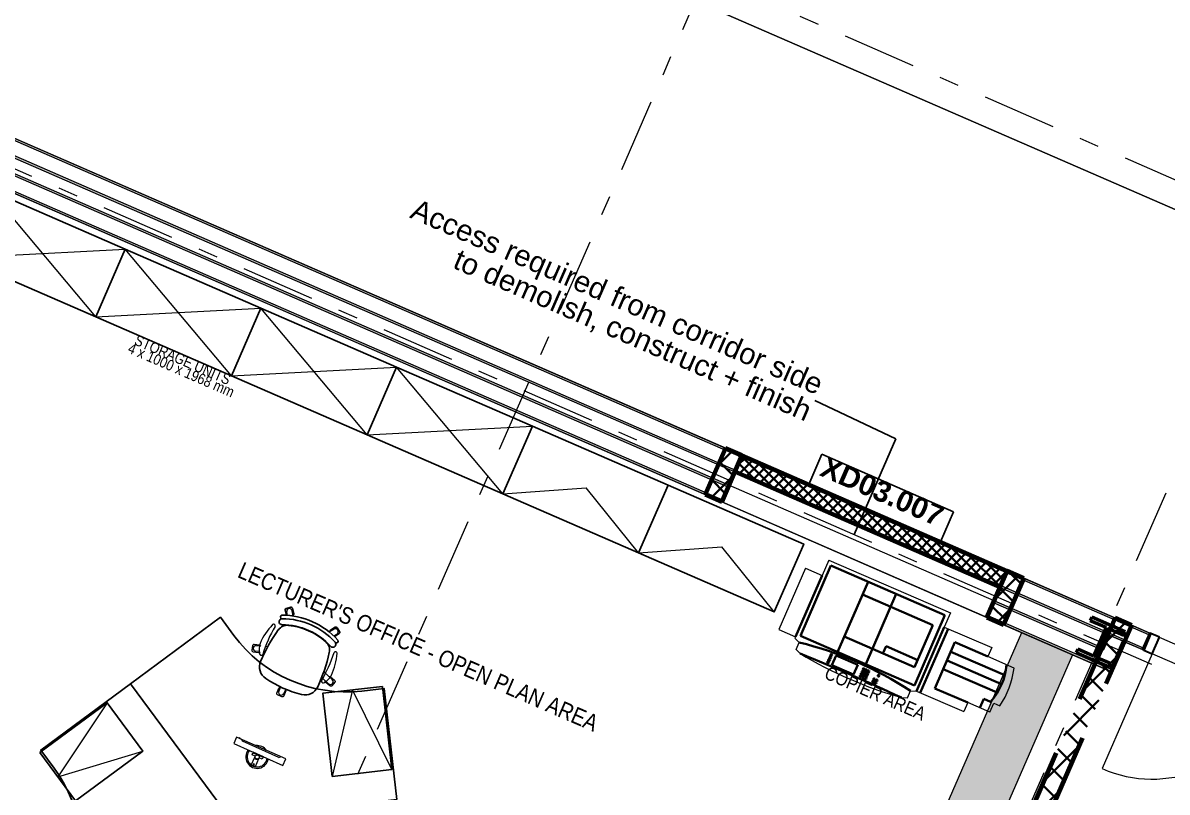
# Model space of a CAD drawing. Header units: millimetres. Extents: x -35034 to 431752, y -71616 to 25069.
# Drawn here: x 23684 to 31880, y -4933 to 579 of the extents above; entities that cross this region are included whole.
import ezdxf
from ezdxf.enums import TextEntityAlignment as Align

# ---------------------------------------------------------------- set-up
doc = ezdxf.new("R2010")
doc.units = ezdxf.units.MM
doc.header["$MEASUREMENT"] = 0
doc.linetypes.add('Double Dashed', pattern=[1093.611073, 529.166651, -211.666656, 141.111112, -211.666656])
doc.linetypes.add('Long Dashed', pattern=[1058.333302, 634.99999, -423.333311])
for name, color, linetype in [('A-05-M_Gross_Int_Circulation', 7, 'Continuous'), ('A-15-M_Column_Int', 7, 'Continuous'), ('A-15-MG_Structural_Grid', 7, 'Continuous'), ('A-25-M_Wall_Int', 7, 'Continuous'), ('A-35-M_FFE-Zone', 7, 'Continuous'), ('ArchiCAD Door Markers', 7, 'Continuous'), ('ArchiCAD Doors', 7, 'Continuous'), ('Demolished_A-25-M_Wall_Int', 7, 'Continuous'), ('New_A-25-M_Wall_Int', 7, 'Continuous'), ('New_A-35-M_FFE-Zone', 7, 'Continuous')]:
    doc.layers.add(name, color=color, linetype=linetype)
for name, color, linetype, lineweight, true_color in [('A-05-M_Gross_Int_Circulation_Pen_No__74', 7, 'Continuous', 20, 0x606060), ('A-15-M_Column_Int_Pen_No__28', 7, 'Continuous', 50, 0x2a2a2a), ('A-15-MG_Structural_Grid_Pen_No__163', 7, 'Continuous', 0, 0x750077), ('A-25-M_Wall_Int_Pen_No__107', 7, 'Continuous', 15, 0xa6a6a6), ('A-35-M_FFE-Zone_Pen_No__74', 7, 'Continuous', 20, 0x606060), ('A-35-M_FFE_Loose_SIEMENS P2_Pen_No__251', 7, 'Continuous', 13, 0xe8e8e8), ('A-95-P_Text_1_50_GA_Pen_No__46', 7, 'Continuous', 35, 0x444444), ('ArchiCAD Doors_Pen_No__23', 7, 'Continuous', 30, 0x2a2a2a), ('ArchiCAD Doors_Pen_No__63', 7, 'Continuous', 20, 0x606060), ('New_A-25-M_Wall_Int_Pen_No__27', 7, 'Continuous', 50, 0x2a2a2a), ('New_A-35-M_FFE-Zone_Pen_No__74', 7, 'Continuous', 20, 0x606060)]:
    doc.layers.add(name, color=color, linetype=linetype, lineweight=lineweight, true_color=true_color)
for name, color, linetype, lineweight in [('A-25-M_Wall_Int_Pen_No__1', 7, 'Continuous', 13), ('A-35-M_FFE_Loose_SIEMENS P2_Pen_No__1', 7, 'Continuous', 13), ('A-35-M_FFE_Loose_SIEMENS P2_Pen_No__150', 7, 'Continuous', 0), ('A-35-M_FFE_Loose_SIEMENS P2_Pen_No__5', 7, 'Continuous', 25), ('A-35-M_FFE_Loose_SIEMENS P2_Pen_No__7', 7, 'Continuous', 35), ('A-35-M_FFE_Loose_SIEMENS P2_Pen_No__9', 7, 'Continuous', 13), ('A-95-H_Fill_Plan_FloorTrunking_Pen_No__1', 7, 'Continuous', 13), ('A-95-H_Fill_Plan_FloorTrunking_Pen_No__101', 252, 'Continuous', 15), ('A-95-P_Text_1_50_GA_Pen_No__85', 8, 'Continuous', 20), ('ArchiCAD Door Markers_Pen_No__1', 7, 'Continuous', 13), ('ArchiCAD Door Markers_Pen_No__5', 7, 'Continuous', 25), ('ArchiCAD Doors_Pen_No__1', 7, 'Continuous', 13), ('ArchiCAD Doors_Pen_No__3', 7, 'Continuous', 18), ('ArchiCAD Zone Stamps_Pen_No__9', 7, 'Continuous', 13), ('Demolished_A-25-M_Wall_Int_Pen_No__175', 1, 'Continuous', 35), ('Demolished_A-25-M_Wall_Int_Pen_No__177', 1, 'Continuous', 70), ('New_A-25-M_Wall_Int_Pen_No__1', 7, 'Continuous', 13), ('New_A-25-M_Wall_Int_Pen_No__155', 5, 'Continuous', 35), ('New_ArchiCAD Zone Stamps_Pen_No__6', 7, 'Continuous', 35)]:
    doc.layers.add(name, color=color, linetype=linetype, lineweight=lineweight)
doc.styles.add('GENERATED_STYLE_2', font='')
doc.styles.add('GENERATED_STYLE_3', font='')
doc.styles.add('GENERATED_STYLE_4', font='')
doc.styles.add('GENERATED_STYLE_5', font='', dxfattribs={"width": 0.84})
doc.styles.get('GENERATED_STYLE_2').set_extended_font_data('Arial', bold=True)
doc.styles.get('GENERATED_STYLE_3').set_extended_font_data('Arial')
doc.styles.get('GENERATED_STYLE_4').set_extended_font_data('Swis721 BT')
doc.styles.get('GENERATED_STYLE_5').set_extended_font_data('Arial')
doc.dimstyles.new('GENERATED_STYLE__3', dxfattribs={"dimtxt": 0.18, "dimasz": 182.4, "dimexe": 0.18, "dimexo": 0.0625, "dimgap": 0.09, "dimtad": 0, "dimtih": 1, "dimtoh": 1, "dimdec": 4, "dimzin": 0, "dimdsep": 46, "dimcen": 0.09, "dimadec": 0, "dimazin": 0, "dimtfac": 1, "dimtdec": 4, "dimtmove": 0, "dimatfit": 3, "dimldrblk": 'ARROWHEAD_5', "dimfxl": 1, "dimtolj": 1, "dimtzin": 0, "dimarcsym": 0})
pattern_1 = [(45, (0, 0), (-91.9239, 91.9239), []), (135, (0, 0), (91.9239, 91.9239), [])]

# ---------------------------------------------------------------- blocks, each defined once
blk = doc.blocks.new('Lecturer_s Office_INB 3241_22_3', base_point=(27175.7, -7212.9))
at = {"layer": 'New_A-35-M_FFE-Zone_Pen_No__74', "linetype": 'Continuous'}
for p, q in [((28656.1, -2838.2), (23070.6, -402.6)), ((30556.2, -3666.7), (28656.1, -2838.2)), ((31480.8, -4069.9), (30556.2, -3666.7)), ((31574.2, -3855.9), (31480.8, -4069.9)), ((35507.4, -5571), (31574.2, -3855.9))]:
    blk.add_line(p, q, dxfattribs=at)
at = {"layer": 'New_ArchiCAD Zone Stamps_Pen_No__6'}
for tag, height, style, p in [('ROOM_NAME', 250, 'GENERATED_STYLE_2', (26392.5, -5674.9)), ('zoneNameLine2', 250, 'GENERATED_STYLE_2', (26204.1, -6107.1)), ('ROOM_NUMBER', 200, 'GENERATED_STYLE_3', (26015.6, -6527.8)), ('measuredAreaCode', 200, 'GENERATED_STYLE_3', (25858.6, -6887.9)), ('DUMMY_649', 200, 'GENERATED_STYLE_3', (26166, -7021.9)), ('DUMMY_650', 200, 'GENERATED_STYLE_3', (26776.5, -7288.1)), ('DUMMY_651', 133.3, 'GENERATED_STYLE_3', (27055.8, -7394.7))]:
    blk.add_attdef(tag, text='', height=height, rotation=336.44041, dxfattribs=dict(at, style=style)).set_placement(p, align=Align.TOP_LEFT)
blk = doc.blocks.new('Hub Circulation Third_INB 3250_43_3', base_point=(35476.1, -4184.6))
at = {"layer": 'A-05-M_Gross_Int_Circulation_Pen_No__74', "linetype": 'Continuous'}
for p, q in [((33939.4, -1630.8), (25897.3, 1870.5)), ((21213, 803.9), (47956.6, -10857.6))]:
    blk.add_line(p, q, dxfattribs=at)
at = {"layer": 'ArchiCAD Zone Stamps_Pen_No__9'}
for tag, height, style, p in [('ROOM_NAME', 250, 'GENERATED_STYLE_2', (34329.2, -2488.1)), ('zoneNameLine2', 250, 'GENERATED_STYLE_2', (34140.8, -2920.2)), ('ROOM_NUMBER', 200, 'GENERATED_STYLE_3', (33952.4, -3340.9)), ('measuredAreaCode', 200, 'GENERATED_STYLE_3', (33795.3, -3701)), ('DUMMY_649', 200, 'GENERATED_STYLE_3', (34102.7, -3835.1)), ('DUMMY_650', 200, 'GENERATED_STYLE_3', (34731.9, -4109.4)), ('DUMMY_651', 133.3, 'GENERATED_STYLE_3', (35011.2, -4216))]:
    blk.add_attdef(tag, text='', height=height, rotation=336.44041, dxfattribs=dict(at, style=style)).set_placement(p, align=Align.TOP_LEFT)
blk = doc.blocks.new('Break Out_INB 3213_47_3', base_point=(32795.6, 2159.9))
at = {"layer": 'A-35-M_FFE-Zone_Pen_No__74', "linetype": 'Continuous'}
blk.add_line((25915.6, 1862.5), (33939.4, -1630.8), dxfattribs=at)
at = {"layer": 'ArchiCAD Zone Stamps_Pen_No__9'}
for tag, height, style, p in [('ROOM_NAME', 250, 'GENERATED_STYLE_2', (32503.9, 3483.5)), ('zoneNameLine2', 250, 'GENERATED_STYLE_2', (32315.4, 3051.4)), ('ROOM_NUMBER', 200, 'GENERATED_STYLE_3', (32127, 2630.7)), ('measuredAreaCode', 200, 'GENERATED_STYLE_3', (31970, 2270.6)), ('ROOM_HOLES_PRM', 200, 'GENERATED_STYLE_3', (32277.4, 2136.5)), ('DUMMY_649', 200, 'GENERATED_STYLE_3', (32766.7, 1923.1)), ('DUMMY_650', 133.3, 'GENERATED_STYLE_3', (33046, 1816.6))]:
    blk.add_attdef(tag, text='', height=height, rotation=336.44041, dxfattribs=dict(at, style=style)).set_placement(p, align=Align.TOP_LEFT)
blk = doc.blocks.new('Door with Sidelight on Side 2 19_3')
at = {"layer": 'ArchiCAD Doors_Pen_No__1', "linetype": 'Continuous'}
for p, q in [((-1036.5, 0), (-1036.5, -15)), ((1036.5, 0), (1036.5, -15)), ((-1036.5, -15), (-1036.5, -115)), ((1036.5, -15), (1036.5, -115)), ((-1036.5, -115), (-1036.5, -130)), ((1036.5, -115), (1036.5, -130))]:
    blk.add_line(p, q, dxfattribs=at)
at = {"layer": 'ArchiCAD Doors_Pen_No__23', "linetype": 'Continuous'}
for p, q in [((-1026.5, 0), (-1036.5, 0)), ((-1036.5, 0), (-1036.5, -130)), ((-960.5, 0), (-1026.5, 0)), ((-1026.5, 0), (-1026.5, -130)), ((-48.5, 0), (-960.5, 0)), ((-960.5, 0), (-960.5, -130)), ((-960.5, -130), (-960.5, 0)), ((-48.5, -130), (-48.5, 0)), ((63.5, 0), (-48.5, 0)), ((-48.5, 0), (-48.5, -130)), ((63.5, -130), (63.5, 0)), ((1026.5, 0), (960.5, 0)), ((960.5, 0), (960.5, -130)), ((1026.5, 0), (1036.5, 0)), ((1026.5, -130), (1026.5, 0)), ((1036.5, 0), (1036.5, -130)), ((-1026.5, -130), (-1036.5, -130)), ((-1026.5, -130), (-960.5, -130)), ((-960.5, -130), (-48.5, -130)), ((-48.5, -130), (63.5, -130)), ((960.5, -130), (1026.5, -130)), ((1026.5, -130), (1036.5, -130))]:
    blk.add_line(p, q, dxfattribs=at)
at = {"layer": 'ArchiCAD Doors_Pen_No__3', "linetype": 'Continuous'}
blk.add_line((960.5, 0), (960.5, 896.9), dxfattribs=at)
at = {"layer": 'ArchiCAD Doors_Pen_No__63', "linetype": 'Continuous'}
blk.add_arc((960.5, 0), 896.9, 90, 180, dxfattribs=at)
blk = doc.blocks.new('Simple Door Opening_5')
at = {"layer": 'ArchiCAD Doors_Pen_No__1', "linetype": 'Continuous'}
for p, q in [((-1036.5, 0), (-1036.5, -15)), ((1036.5, 0), (1036.5, -15)), ((-1036.5, -15), (-1036.5, -115)), ((1036.5, -15), (1036.5, -115)), ((-1036.5, -115), (-1036.5, -130)), ((1036.5, -115), (1036.5, -130))]:
    blk.add_line(p, q, dxfattribs=at)
blk = doc.blocks.new('Door Stamp 17_5')
at = {"layer": 'ArchiCAD Door Markers_Pen_No__5', "linetype": 'Continuous'}
for p, q in [((514.6, -130), (-514.6, -130)), ((-514.6, -130), (-514.6, -365.7)), ((514.6, -130), (-514.6, -130)), ((514.6, -365.7), (514.6, -130)), ((-514.6, -365.7), (514.6, -365.7))]:
    blk.add_line(p, q, dxfattribs=at)
at = {"layer": 'ArchiCAD Door Markers_Pen_No__1', "style": 'GENERATED_STYLE_2'}
blk.add_attdef('AC_WIDO_ID', text='', height=150, rotation=180, dxfattribs=at).set_placement((457.5, -81.1), align=Align.BOTTOM_LEFT)
blk = doc.blocks.new('Wall_17_3', base_point=(47956.6, -10857.6))
at = {"layer": 'A-25-M_Wall_Int_Pen_No__107', "linetype": 'Continuous'}
for points in [[(21221, 784.7), (21221.3, 783.9), (28828.5, -2533.2), (28834.5, -2519.4), (21226.8, 797.9)], [(21284.8, 630.8), (28782.6, -2638.6), (28788.6, -2624.9), (21290.8, 644.5)], [(30734.7, -3348), (30728.7, -3361.7), (31748.9, -3806.6), (31754.9, -3792.9)], [(30688.7, -3453.4), (30682.7, -3467.2), (31702.9, -3912), (31708.9, -3898.3)]]:
    blk.add_hatch(color=256, dxfattribs=at).paths.add_polyline_path(points)
at = {"layer": 'New_A-25-M_Wall_Int_Pen_No__155', "linetype": 'Continuous'}
h = blk.add_hatch(dxfattribs=at)
h.set_pattern_fill('Grid_5x5_Diagonal_0003', color=256, style=0, pattern_type=2)
h.set_pattern_definition([(45, (0, 0), (-35.35534, 35.35534), []), (135, (0, 0), (35.35534, 35.35534), [])])
h.paths.add_polyline_path([(28782.6, -2638.6), (30682.7, -3467.2), (30688.7, -3453.4), (30728.7, -3361.7), (30734.7, -3348), (28834.5, -2519.4), (28828.5, -2533.2), (28788.6, -2624.9)])
at = {"layer": 'A-25-M_Wall_Int_Pen_No__1', "linetype": 'Continuous'}
for p, q in [((28828.5, -2533.2), (21317, 742.2)), ((21277, 650.5), (28788.6, -2624.9)), ((31748.9, -3806.6), (30728.7, -3361.7)), ((30688.7, -3453.4), (31708.9, -3898.3)), ((31708.9, -3898.3), (31748.9, -3806.6)), ((31748.9, -3806.6), (31754.9, -3792.9)), ((31702.9, -3912), (31708.9, -3898.3))]:
    blk.add_line(p, q, dxfattribs=at)
at = {"layer": 'A-25-M_Wall_Int_Pen_No__1', "linetype": 'Continuous', "flags": 128}
for points in [[(28834.5, -2519.4), (21213, 803.9)], [(23163.9, -188.6), (28782.6, -2638.6)], [(31754.9, -3792.9), (30734.7, -3348)], [(30682.7, -3467.2), (31455, -3803.9)], [(31468.8, -3809.9), (31560.4, -3849.9)], [(31574.2, -3855.9), (31702.9, -3912)]]:
    blk.add_lwpolyline(points, dxfattribs=at)
at = {"layer": 'New_A-25-M_Wall_Int_Pen_No__27', "linetype": 'Continuous'}
for p, q in [((30734.7, -3348), (28834.5, -2519.4)), ((28782.6, -2638.6), (30682.7, -3467.2))]:
    blk.add_line(p, q, dxfattribs=at)
at = {"layer": 'ArchiCAD Door Markers'}
ref = blk.add_blockref('Door Stamp 17_5', (29732.6, -3052.9), dxfattribs=dict(at, rotation=156.4404149440987))
ref.add_attrib('AC_WIDO_ID', 'XD03.007', dxfattribs={"layer": 'ArchiCAD Door Markers_Pen_No__1', "color": 7, "height": 150, "rotation": 336.44041, "style": 'GENERATED_STYLE_2'}).set_placement((29365.2, -2701.9), align=Align.BOTTOM_LEFT)
at = {"layer": 'ArchiCAD Doors', "color": 251, "linetype": 'Continuous', "lineweight": 20, "true_color": 0x606060, "zscale": 1000}
for name, p, rotation in [('Simple Door Opening_5', (29784.6, -2933.7), 336.4404149440988), ('Door with Sidelight on Side 2 19_3', (32653, -4326.3), 156.4404149440987)]:
    blk.add_blockref(name, p, dxfattribs=dict(at, rotation=rotation))
blk = doc.blocks.new('Wall_91_3', base_point=(27940.2, -11864.4))
at = {"layer": 'Demolished_A-25-M_Wall_Int_Pen_No__175', "linetype": 'Continuous'}
h = blk.add_hatch(dxfattribs=at)
h.set_pattern_fill('Concrete_Block_0003', color=256, style=0, pattern_type=2)
h.set_pattern_definition(pattern_1)
h.paths.add_polyline_path([(31507, -3684.8), (27940.2, -11864.4), (27954, -11870.4), (28045.6, -11910.4), (28059.4, -11916.4), (31626.1, -3736.7), (31612.4, -3730.7), (31520.7, -3690.8)])
at = {"layer": 'Demolished_A-25-M_Wall_Int_Pen_No__177', "linetype": 'Long Dashed', "flags": 128}
for points in [[(31507, -3684.8), (27940.2, -11864.4)], [(31626.1, -3736.7), (31507, -3684.8)], [(28059.4, -11916.4), (31626.1, -3736.7)]]:
    blk.add_lwpolyline(points, dxfattribs=at)
blk = doc.blocks.new('Wall_128_3', base_point=(23088.8, -410.6))
at = {"layer": 'A-25-M_Wall_Int_Pen_No__107', "linetype": 'Continuous'}
for points in [[(28741.2, -2733.5), (23140.8, -291.4), (23134.8, -305.2), (28735.2, -2747.2)], [(23088.8, -410.6), (28689.2, -2852.6), (28695.2, -2838.9), (23094.8, -396.8)]]:
    blk.add_hatch(color=256, dxfattribs=at).paths.add_polyline_path(points)
at = {"layer": 'A-25-M_Wall_Int_Pen_No__1', "linetype": 'Continuous'}
for p, q in [((28735.2, -2747.2), (23134.8, -305.2)), ((23094.8, -396.8), (28695.2, -2838.9))]:
    blk.add_line(p, q, dxfattribs=at)
at = {"layer": 'A-25-M_Wall_Int_Pen_No__1', "linetype": 'Continuous', "flags": 128}
for points in [[(23140.8, -291.4), (23088.8, -410.6)], [(28741.2, -2733.5), (23140.8, -291.4)], [(23088.8, -410.6), (28689.2, -2852.6)]]:
    blk.add_lwpolyline(points, dxfattribs=at)
blk = doc.blocks.new('Wall_129_3', base_point=(28689.2, -2852.6))
at = {"layer": 'Demolished_A-25-M_Wall_Int_Pen_No__175', "linetype": 'Continuous'}
h = blk.add_hatch(dxfattribs=at)
h.set_pattern_fill('Concrete_Block_0003', color=256, style=0, pattern_type=2)
h.set_pattern_definition(pattern_1)
h.paths.add_polyline_path([(28715.4, -2467.5), (28570.1, -2800.7), (28583.8, -2806.7), (28675.5, -2846.6), (28689.2, -2852.6), (28834.5, -2519.4), (28820.8, -2513.4), (28729.1, -2473.5)])
at = {"layer": 'Demolished_A-25-M_Wall_Int_Pen_No__177', "linetype": 'Long Dashed', "flags": 128}
for points in [[(28715.4, -2467.5), (28570.1, -2800.7)], [(28689.2, -2852.6), (28834.5, -2519.4)], [(28834.5, -2519.4), (28715.4, -2467.5)], [(28570.1, -2800.7), (28689.2, -2852.6)]]:
    blk.add_lwpolyline(points, dxfattribs=at)
blk = doc.blocks.new('Wall_130_3', base_point=(30734.7, -3348))
at = {"layer": 'Demolished_A-25-M_Wall_Int_Pen_No__175', "linetype": 'Continuous'}
h = blk.add_hatch(dxfattribs=at)
h.set_pattern_fill('Concrete_Block_0003', color=256, style=0, pattern_type=2)
h.set_pattern_definition(pattern_1)
h.paths.add_polyline_path([(30734.7, -3348), (30589.4, -3681.2), (30603.1, -3687.2), (30694.8, -3727.1), (30708.5, -3733.1), (30853.8, -3400), (30840.1, -3394), (30748.4, -3354)])
at = {"layer": 'Demolished_A-25-M_Wall_Int_Pen_No__177', "linetype": 'Long Dashed', "flags": 128}
for points in [[(30734.7, -3348), (30589.4, -3681.2)], [(30853.8, -3400), (30734.7, -3348)], [(30708.5, -3733.1), (30853.8, -3400)], [(30589.4, -3681.2), (30708.5, -3733.1)]]:
    blk.add_lwpolyline(points, dxfattribs=at)
blk = doc.blocks.new('Wall_131_3', base_point=(30589.4, -3681.2))
at = {"layer": 'A-25-M_Wall_Int_Pen_No__107', "linetype": 'Continuous'}
for points in [[(31413.6, -3898.8), (30641.3, -3562), (30635.3, -3575.8), (31421.4, -3918.5)], [(30589.4, -3681.2), (31480.8, -4069.9), (31473.1, -4050.2), (30595.4, -3667.4)]]:
    blk.add_hatch(color=256, dxfattribs=at).paths.add_polyline_path(points)
at = {"layer": 'A-25-M_Wall_Int_Pen_No__1', "linetype": 'Continuous'}
for p, q in [((31421.4, -3918.5), (30635.3, -3575.8)), ((30595.4, -3667.4), (31473.1, -4050.2))]:
    blk.add_line(p, q, dxfattribs=at)
at = {"layer": 'A-25-M_Wall_Int_Pen_No__1', "linetype": 'Continuous', "flags": 128}
for points in [[(31413.6, -3898.8), (30641.3, -3562)], [(30589.4, -3681.2), (31480.8, -4069.9)]]:
    blk.add_lwpolyline(points, dxfattribs=at)
blk = doc.blocks.new('Wall_137_3', base_point=(31480.8, -4069.9))
at = {"layer": 'A-25-M_Wall_Int_Pen_No__107', "linetype": 'Continuous'}
for points in [[(31455, -3803.9), (31413.6, -3898.8), (31421.4, -3918.5), (31468.8, -3809.9)], [(31480.8, -4069.9), (31574.2, -3855.9), (31560.4, -3849.9), (31473.1, -4050.2)]]:
    blk.add_hatch(color=256, dxfattribs=at).paths.add_polyline_path(points)
at = {"layer": 'A-25-M_Wall_Int_Pen_No__1', "linetype": 'Continuous'}
for p, q in [((31468.8, -3809.9), (31421.4, -3918.5)), ((31473.1, -4050.2), (31560.4, -3849.9))]:
    blk.add_line(p, q, dxfattribs=at)
at = {"layer": 'A-25-M_Wall_Int_Pen_No__1', "linetype": 'Continuous', "flags": 128}
for points in [[(31455, -3803.9), (31413.6, -3898.8)], [(31560.4, -3849.9), (31468.8, -3809.9)], [(31480.8, -4069.9), (31574.2, -3855.9)]]:
    blk.add_lwpolyline(points, dxfattribs=at)
blk = doc.blocks.new('Wall_144_3', base_point=(28689.2, -2852.6))
at = {"layer": 'New_A-25-M_Wall_Int_Pen_No__1', "linetype": 'Continuous', "flags": 128}
for points in [[(30641.3, -3562), (28741.2, -2733.5)], [(28689.2, -2852.6), (30589.4, -3681.2)]]:
    blk.add_lwpolyline(points, dxfattribs=at)
blk = doc.blocks.new('Wall_182_3', base_point=(30734.7, -3348))
at = {"layer": 'A-25-M_Wall_Int_Pen_No__1', "linetype": 'Continuous'}
for p, q in [((30728.7, -3361.7), (28828.5, -2533.2)), ((28788.6, -2624.9), (30688.7, -3453.4))]:
    blk.add_line(p, q, dxfattribs=at)
at = {"layer": 'A-25-M_Wall_Int_Pen_No__1', "linetype": 'Continuous', "flags": 128}
for points in [[(28828.5, -2533.2), (28788.6, -2624.9)], [(30734.7, -3348), (28834.5, -2519.4)], [(28782.6, -2638.6), (30682.7, -3467.2)], [(30688.7, -3453.4), (30728.7, -3361.7)]]:
    blk.add_lwpolyline(points, dxfattribs=at)
blk = doc.blocks.new('Universal Columns Column 19')
at = {"layer": 'A-15-M_Column_Int', "linetype": 'Continuous', "lineweight": 0, "true_color": 0xffffff}
h = blk.add_hatch(dxfattribs=at)
h.set_pattern_fill('613_01__a5_STUCCO_0003', style=0, pattern_type=2)
h.set_pattern_definition([(286.3, (0, 0), (-3213820, 11866500), [3000, -14992680]), (309.93, (992000, -2522800), (-1760680, 765780), [4670, -4288600]), (111.49, (-168200, -712500), (765800, 1760700), [7100, -2708200]), (111.49, (-238700, -1062700), (765800, 1760700), [7100, -2708200]), (111.49, (-566500, -1578300), (765800, 1760700), [7100, -2708200]), (111.49, (-655700, -1708100), (765800, 1760700), [7100, -2708200]), (111.494, (-465300, -1834400), (765800, 1760700), [7100, -2708200]), (111.494, (-104200, -1931700), (765800, 1760700), [7100, -2708200]), (111.494, (257800, -2002000), (765800, 1760700), [7100, -2708200]), (183.06, (-194600, -886000), (2526450, 994900), [11200, -4282100]), (183.06, (-349700, -1079650), (2526450, 994900), [11200, -4282100]), (183.06, (116350, -2076500), (2526450, 994900), [11200, -4282100]), (111.49, (-350400, -1231700), (765800, 1760700), [7100, -2708200]), (111.49, (-502900, -1720200), (765800, 1760700), [7100, -2708200]), (111.494, (-274000, -1895900), (765800, 1760700), [7100, -2708200]), (111.494, (322000, -2155100), (765800, 1760700), [7100, -2708200]), (48.06, (-367140, -1412600), (765780, 1760680), [10500, -6061050]), (48.06, (-236400, -1671930), (765780, 1760680), [10520, -6061050]), (48.06, (-93300, -549600), (765800, 1760700), [10500, -6061050]), (48.06, (189050, -378800), (765800, 1760700), [10500, -6061050]), (48.06, (50600, -207200), (765800, 1760700), [10500, -6061050]), (48.06, (563700, -450600), (765800, 1760700), [10500, -6061050]), (48.06, (904800, -517960), (765780, 1760680), [10500, -6061050]), (48.06, (1265960, -877540), (765780, 1760680), [10500, -6061050]), (48.06, (1482600, -916100), (765780, 1760680), [10520, -6061050]), (48.06, (1273060, -1199550), (765780, 1760680), [10520, -6061050]), (48.06, (1211900, -1491860), (765780, 1760680), [10520, -6061050]), (48.06, (943500, -1689000), (765780, 1760680), [10520, -6061050]), (48.06, (1016600, -1999200), (765780, 1760680), [10520, -6061050]), (48.06, (801000, -2133260), (765780, 1760680), [10520, -6061050]), (48.06, (807600, -2293060), (765780, 1760680), [10520, -6061050]), (48.06, (630500, -2291960), (765780, 1760680), [10520, -6061050]), (48.06, (151700, -1607900), (765780, 1760680), [10520, -6061050]), (48.06, (70000, -1177460), (765780, 1760680), [10500, -6061050]), (48.06, (631750, -935800), (765780, 1760680), [10500, -6061050]), (48.06, (986700, -1181300), (765780, 1760680), [10500, -6061050]), (48.06, (850600, -1436000), (765780, 1760680), [10520, -6061050]), (48.06, (409300, -1365550), (765780, 1760680), [10500, -6061050]), (48.06, (488700, -1638000), (765780, 1760680), [10520, -6061050]), (48.06, (565600, -1787900), (765780, 1760680), [10520, -6061050]), (48.06, (297900, -886800), (765780, 1760680), [10500, -6061050]), (48.06, (277700, -629950), (765800, 1760700), [10500, -6061050]), (111.494, (551400, -2107800), (765800, 1760700), [7100, -2708200]), (111.494, (998900, -2140500), (765800, 1760700), [7100, -2708200]), (111.49, (707000, -1598400), (765800, 1760700), [7100, -2708200]), (111.494, (1193500, -1658100), (765800, 1760700), [7100, -2708200]), (111.49, (691100, -1191600), (765800, 1760700), [7100, -2708200]), (111.49, (1263300, -1334100), (765800, 1760700), [7100, -2708200]), (111.49, (979600, -866500), (765800, 1760700), [7100, -2708200]), (111.49, (1307600, -730700), (765800, 1760700), [7100, -2708200]), (111.49, (640400, -526600), (765800, 1760700), [7100, -2708200]), (111.49, (694500, -717200), (765800, 1760700), [7100, -2708200]), (111.49, (314700, -283700), (765800, 1760700), [7100, -2708200]), (111.49, (167600, -528500), (765800, 1760700), [7100, -2708200]), (111.49, (12400, -430600), (765800, 1760700), [7100, -2708200]), (111.49, (67100, -748000), (765800, 1760700), [7100, -2708200]), (111.49, (344000, -1091200), (765800, 1760700), [7100, -2708200]), (111.49, (29600, -939300), (765800, 1760700), [7100, -2708200]), (111.49, (438400, -757700), (765800, 1760700), [7100, -2708200]), (111.49, (-42600, -1373600), (765800, 1760700), [7100, -2708200]), (169.023, (65740, -1702860), (-7808487, 1302433), [10530, -17691000]), (169.023, (1133700, -1883880), (-7808487, 1302433), [10530, -17691000]), (169.023, (1445740, -1224800), (-7808487, 1302433), [10530, -17691000]), (169.023, (1047320, -1405880), (-7808487, 1302433), [10530, -17691000]), (169.023, (180300, -1357830), (-7808487, 1302433), [10530, -17691000]), (169.023, (-432670, -1577200), (-7808487, 1302433), [10530, -17691000]), (169.023, (223600, -966600), (-7808487, 1302433), [10530, -17691000]), (169.023, (1136430, -1014340), (-7808487, 1302433), [10530, -17691000]), (169.023, (1524220, -1021000), (-7808487, 1302433), [10530, -17691000]), (169.023, (1135220, -608810), (-7808487, 1302433), [10530, -17691000]), (169.023, (893470, -721350), (-7808487, 1302433), [10530, -17691000]), (169.023, (840820, -1017380), (-7808487, 1302433), [10530, -17691000]), (169.023, (46180, -1841170), (-7808487, 1302433), [10530, -17691000]), (169.023, (407640, -1861700), (-7808487, 1302433), [10530, -17691000]), (169.023, (845750, -1951000), (-7808487, 1302433), [10530, -17691000]), (48.06, (1350950, -1429200), (765780, 1760680), [10520, -6061050]), (48.06, (1140700, -2005970), (765780, 1760680), [10520, -6061050]), (48.06, (978100, -2309850), (765780, 1760680), [10520, -6061050]), (48.06, (198750, -158600), (765800, 1760700), [10500, -6061050]), (48.06, (458460, -261400), (765800, 1760700), [10500, -6061050]), (48.06, (772750, -448730), (765780, 1760680), [10500, -6061050]), (48.06, (1481360, -686060), (765780, 1760680), [10520, -6061050]), (48.06, (1667650, -817700), (765780, 1760680), [10520, -6061050]), (48.06, (1651400, -901750), (765780, 1760680), [10520, -6061050])])
h.paths.add_polyline_path([(-130.65, -138.15), (130.65, -138.15), (130.65, -112.85), (7.65, -112.85), (7.65, 112.85), (130.65, 112.85), (130.65, 138.15), (-130.65, 138.15), (-130.65, 112.85), (-7.65, 112.85), (-7.65, -112.85), (-130.65, -112.85)])
at = {"layer": 'A-15-M_Column_Int_Pen_No__28', "linetype": 'Continuous'}
for p, q in [((130.65, 138.15), (-130.65, 138.15)), ((-130.65, 138.15), (-130.65, 112.85)), ((-130.65, 112.85), (-7.65, 112.85)), ((-7.65, 112.85), (-7.65, -112.85)), ((7.65, -112.85), (7.65, 112.85)), ((7.65, 112.85), (130.65, 112.85)), ((130.65, 112.85), (130.65, 138.15)), ((-7.65, -112.85), (-130.65, -112.85)), ((-130.65, -112.85), (-130.65, -138.15)), ((-130.65, -138.15), (130.65, -138.15)), ((130.65, -112.85), (7.65, -112.85)), ((130.65, -138.15), (130.65, -112.85))]:
    blk.add_line(p, q, dxfattribs=at)
blk = doc.blocks.new('Standard grid marker')
at = {"layer": 'A-15-MG_Structural_Grid_Pen_No__163', "linetype": 'Double Dashed'}
blk.add_line((1000, 0), (29726, 0), dxfattribs=at)
at = {"layer": 'A-15-MG_Structural_Grid_Pen_No__163', "style": 'GENERATED_STYLE_4'}
for tag, p in [('AC_MarkerText_1_0', (-500, 41.2)), ('AC_MarkerText_1_1', (31226, 41.2))]:
    blk.add_attdef(tag, text='', height=350, rotation=90, dxfattribs=at).set_placement(p, align=Align.MIDDLE_CENTER)
blk = doc.blocks.new('ARROWHEAD_5')
at = {"color": 0, "linetype": 'Continuous', "lineweight": 0}
blk.add_line((0, 0), (-1, 0), dxfattribs=at)
blk.add_solid([(-1, 0.2679), (0, 0), (-1, -0.2679), (-1, 0.2679)], dxfattribs=at)
blk = doc.blocks.new('Standard grid marker_3')
at = {"layer": 'A-15-MG_Structural_Grid_Pen_No__163', "linetype": 'Double Dashed'}
blk.add_line((1000, 0), (74254.8, 0), dxfattribs=at)
at = {"layer": 'A-15-MG_Structural_Grid_Pen_No__163', "style": 'GENERATED_STYLE_4'}
for tag, p in [('AC_MarkerText_1_0', (-500, 43.4)), ('AC_MarkerText_1_1', (75754.8, 43.4))]:
    blk.add_attdef(tag, text='', height=350, rotation=360, dxfattribs=at).set_placement(p, align=Align.MIDDLE_CENTER)

msp = doc.modelspace()

# ---------------------------------------------------------------- hatches: boundary and pattern name
at = {"layer": 'A-95-H_Fill_Plan_FloorTrunking_Pen_No__101', "linetype": 'Continuous', "lineweight": 0, "true_color": 0x727272}
msp.add_hatch(color=8, dxfattribs=at).paths.add_polyline_path([(30009.8, -6680.7), (29647.8, -6522.8), (30839.3, -3790.2), (31201.4, -3948.1)])

# ---------------------------------------------------------------- linework, layer by layer
at = {"layer": 'A-35-M_FFE_Loose_SIEMENS P2_Pen_No__150', "linetype": 'Continuous'}
for p, q in [((29456.4, -3270.1), (29408.6, -3380.2)), ((29456.4, -3270.1), (30327.6, -3649)), ((29289.4, -3328.3), (29097.9, -3768.5)), ((29289.4, -3328.3), (29408.6, -3380.2)), ((30327.6, -3649), (30283.7, -3749.9)), ((29097.9, -3768.5), (29217.1, -3820.3)), ((30283.7, -3749.9), (30623, -3897.5)), ((29217.1, -3820.3), (29213.1, -3829.5)), ((29213.1, -3829.5), (29243.4, -3860.3)), ((29221.8, -3909.9), (29243.4, -3860.3)), ((29221.8, -3909.9), (29252, -3940.6)), ((30623, -3897.5), (30595.1, -3961.7)), ((30783.8, -4043.7), (30595.1, -3961.7)), ((29976.5, -4255.7), (30019.6, -4256.9)), ((30019.6, -4256.9), (30041.2, -4207.3)), ((30041.2, -4207.3), (30084.3, -4208.4)), ((30084.3, -4208.4), (30423.6, -4356)), ((30451.5, -4291.8), (30423.6, -4356)), ((30610.4, -4360.9), (30451.5, -4291.8)), ((30610.4, -4360.9), (30638.6, -4296.1)), ((30638.6, -4296.1), (30682.5, -4315.2))]:
    msp.add_line(p, q, dxfattribs=at)
for centre, radius, start, end in [((30812.5, -1343.2), 3030.1, 239.00396, 253.98436), ((30111.5, -3947.6), 679.1, 327.23009, 351.86559)]:
    msp.add_arc(centre, radius, start, end, dxfattribs=at)
at = {"layer": 'A-35-M_FFE_Loose_SIEMENS P2_Pen_No__251', "linetype": 'Continuous'}
for p, q in [((25256.4, -4568.2), (25251.3, -4555)), ((25516.8, -4684.1), (25256.4, -4568.2)), ((25516.8, -4684.1), (25530, -4679))]:
    msp.add_line(p, q, dxfattribs=at)
at = {"layer": 'A-35-M_FFE_Loose_SIEMENS P2_Pen_No__251', "linetype": 'Continuous', "flags": 128}
for points in [[(25566.5, -4695.3), (25214.8, -4538.7), (25194.5, -4584.4), (25546.2, -4741)], [(25243.2, -4548.6), (25234.1, -4544.5), (25233.1, -4546.8), (25242.2, -4550.9)], [(25406.9, -4678.9), (25333.8, -4646.4), (25331.7, -4651), (25404.8, -4683.5)]]:
    msp.add_lwpolyline(points, close=True, dxfattribs=at)
for points in [[(25348.5, -4674.8), (25325.6, -4664.7), (25331.7, -4651), (25404.8, -4683.5), (25398.7, -4697.2), (25375.9, -4687)], [(25337.7, -4748.2), (25344.2, -4733.6), (25335, -4729.6), (25328.6, -4744.2)]]:
    msp.add_lwpolyline(points, dxfattribs=at)
msp.add_lwpolyline([(25320, -4738.8), (25344.8, -4683.1, 0.565741), (25372.2, -4695.3), (25347.4, -4751)], format="xyb", dxfattribs=at)
at = {"layer": 'A-35-M_FFE_Loose_SIEMENS P2_Pen_No__251', "linetype": 'Continuous'}
msp.add_circle((25362.2, -4680.9), 15, dxfattribs=at)
for radius, start, end in [(81.6, 141.81589, 350.18415), (71.6, 139.78441, 352.21563), (81.6, 35.05218, 96.94786)]:
    msp.add_arc((25362.2, -4680.9), radius, start, end, dxfattribs=at)
at = {"layer": 'A-35-M_FFE_Loose_SIEMENS P2_Pen_No__5', "linetype": 'Continuous'}
for p, q in [((25521.9, -3702.8), (25521.5, -3703.8)), ((25386.9, -3951.6), (25388.9, -3952.5)), ((25829.3, -4148.6), (25827.4, -4147.7))]:
    msp.add_line(p, q, dxfattribs=at)
at = {"layer": 'A-35-M_FFE_Loose_SIEMENS P2_Pen_No__5', "linetype": 'Continuous', "flags": 128}
for points in [[(23233.5, -1105.4), (24205.6, -1528.2), (24416.9, -1042.1), (23444.9, -619.4)], [(24205.6, -1528.2), (25177.6, -1950.9), (25389, -1464.9), (24416.9, -1042.1)], [(25177.6, -1950.9), (26149.6, -2373.7), (26361, -1887.7), (25389, -1464.9)], [(26149.6, -2373.7), (27121.7, -2796.5), (27333.1, -2310.5), (26361, -1887.7)], [(27121.7, -2796.5), (28093.7, -3219.3), (28305.1, -2733.2), (27333.1, -2310.5)], [(28093.7, -3219.3), (29065.8, -3642), (29277.1, -3156), (28305.1, -2733.2)], [(26258.8, -4175.6), (25831.6, -4224.2), (25899.5, -4820.4), (26326.7, -4771.8)], [(23805.9, -4649.9), (24061.7, -4995.6), (24544, -4638.7), (24288.3, -4293.1)]]:
    msp.add_lwpolyline(points, close=True, dxfattribs=at)
for points in [[(26111.4, -4208.4), (26271.1, -4190.3), (26361.6, -4985.1), (25169.3, -5120.8), (24455.6, -4156.1), (25098.7, -3680.4), (25194.4, -3809.6, 0.267949)], [(23908.1, -4761.2), (23812.5, -4631.9), (24455.6, -4156.1), (25169.3, -5120.8), (24690.7, -6221.3), (23957.1, -5902.2), (24021.2, -5754.8, 0.267949)]]:
    msp.add_lwpolyline(points, format="xyb", close=True, dxfattribs=at)
for points in [[(25572.9, -3666.4), (25563.8, -3628.3, -0.414214), (25571.2, -3616.2), (25603.3, -3608.5, -0.414214), (25615.4, -3615.9), (25624.5, -3654.1, -0.339096), (25619.6, -3665.2)], [(25883.5, -3782.6, -0.312027), (25888.1, -3772.2), (25921.6, -3751.7, -0.414214), (25935.4, -3755), (25952.6, -3783.1, -0.414214), (25949.3, -3796.9), (25915.8, -3817.4, -0.021405), (25915.1, -3817.8)], [(25387, -3996.4, 0.360038), (25423.2, -4118.6)]]:
    msp.add_lwpolyline(points, format="xyb", dxfattribs=at)
at = {"layer": 'A-35-M_FFE_Loose_SIEMENS P2_Pen_No__5', "linetype": 'Continuous'}
for centre, radius, start, end in [((25541.6, -3677.9), 12.9, 102.98013, 256.96536), ((25538.5, -4206.6), 541.3, 42.01696, 89.98308), ((25578.9, -3817.4), 80, 84.06711, 144.40641), ((25540.7, -3712.3), 21, 156.00002, 269.74273), ((25541.7, -3712.2), 21.9, 89.02861, 154.40601), ((25538.5, -4206.5), 473.2, 42.25365, 89.74639), ((25538.1, -4207.4), 517.1, 42.34737, 89.65268), ((25538.5, -4206.6), 471.3, 47.93293, 84.06711), ((26482, -4463.8), 1190.7, 144.40641, 156.88207), ((25929.2, -3850.5), 12.9, 235.03469, 29.01992), ((24715.9, -3677.5), 1190.7, 335.11797, 347.59364), ((25800.6, -3916.1), 80, 347.59364, 47.93293), ((25904.3, -3874.2), 21, 222.25731, 336.00002), ((25904.7, -3873.2), 21, 336.00002, 42.30819), ((25881.3, -3436.5), 821.7, 236.11663, 255.88342), ((25705.3, -4136.4), 100, 255.88342, 335.11797)]:
    msp.add_arc(centre, radius, start, end, dxfattribs=at)
at = {"layer": 'A-35-M_FFE_Loose_SIEMENS P2_Pen_No__7', "linetype": 'Continuous'}
for p, q in [((29472, -3309.6), (29253, -3813.2)), ((29472, -3309.6), (30288.1, -3664.6)), ((29408.6, -3380.2), (29217.1, -3820.3)), ((29737.9, -3425.3), (29518.9, -3928.9)), ((29899.8, -3604.7), (29698, -3517)), ((29939.7, -3513), (29720.6, -4016.6)), ((29899.8, -3604.7), (30202.4, -3736.3)), ((30288.1, -3664.6), (30069.1, -4168.2)), ((30202.4, -3736.3), (30071.1, -4038.2)), ((30283.7, -3749.9), (30084.3, -4208.4)), ((30311.2, -3761.9), (30111.8, -4220.4)), ((30069.1, -4168.2), (29253, -3813.2)), ((29768.5, -3906.6), (29566.8, -3818.8)), ((30071.1, -4038.2), (29768.5, -3906.6)), ((29843.8, -3939.3), (29866.3, -3887.7)), ((29866.3, -3887.7), (30093.6, -3986.5)), ((30360.2, -3859.5), (30216.7, -4189.6)), ((30716.4, -4095.2), (30330.7, -3927.5)), ((30595.1, -3961.7), (30360.2, -3859.5)), ((29508.2, -3953.4), (29478.3, -4022.2)), ((29508.2, -3953.4), (29663.7, -4021)), ((30694.5, -4159.5), (30303.7, -3989.5)), ((29478.3, -4022.2), (29633.8, -4089.8)), ((29663.7, -4021), (29633.8, -4089.8)), ((30663.2, -4219.7), (30276.7, -4051.6)), ((30451.5, -4291.8), (30216.7, -4189.6)), ((30537.9, -4329.4), (30566.1, -4264.5)), ((30566.1, -4264.5), (30613.9, -4285.3))]:
    msp.add_line(p, q, dxfattribs=at)
for centre in [(29452, -4001.7), (29459.3, -3984.9), (29466.7, -3968), (29474, -3951.2), (29684, -4102.6), (29691.3, -4085.8), (29698.7, -4069), (29706, -4052.1), (29708.9, -4093.4), (29716.2, -4076.6), (29723.5, -4059.8), (29726.4, -4101), (29733.7, -4084.2), (29741, -4067.4), (29813.2, -4098.7), (29701.6, -4110.2), (29719.1, -4117.9), (29773.7, -4141.6), (29781, -4124.8), (29791.2, -4149.2), (29798.5, -4132.4)]:
    msp.add_circle(centre, 6.3, dxfattribs=at)
for centre, radius, start, end in [((28629.3, -6362.8), 2576.8, 56.77527, 76.21305), ((23496.8, -18163.5), 15343.2, 65.01896, 67.96936), ((30277, -3981), 454, 317.91456, 355.07375)]:
    msp.add_arc(centre, radius, start, end, dxfattribs=at)
at = {"layer": 'A-35-M_FFE_Loose_SIEMENS P2_Pen_No__9', "linetype": 'Continuous'}
for p, q in [((24205.6, -1528.2), (23444.9, -619.4)), ((23233.5, -1105.4), (24416.9, -1042.1)), ((25177.6, -1950.9), (24416.9, -1042.1)), ((24205.6, -1528.2), (25389, -1464.9)), ((26149.6, -2373.7), (25389, -1464.9)), ((25177.6, -1950.9), (26361, -1887.7)), ((27121.7, -2796.5), (26361, -1887.7)), ((26149.6, -2373.7), (27333.1, -2310.5)), ((27121.7, -2796.5), (27718.4, -2753.4)), ((28093.7, -3219.3), (27718.4, -2753.4)), ((28093.7, -3219.3), (28690.4, -3176.2)), ((29065.8, -3642), (28690.4, -3176.2)), ((25579, -3666.8), (25573.6, -3642)), ((25621, -3671.6), (25612.7, -3633.5)), ((25486, -3731.2), (25484.3, -3730.4)), ((25878.5, -3785.5), (25912.9, -3765.4)), ((25910.3, -3813.3), (25933.1, -3799.9)), ((25376.5, -3926.3), (25351.5, -3923.5)), ((25378.5, -3886.3), (25355.9, -3883.8)), ((25423.1, -3885.7), (25437.6, -3892.1)), ((25926.8, -3927.4), (25928.5, -3928.2)), ((25402.1, -3947.4), (25407.9, -3950)), ((25839.3, -4071.8), (25900.5, -4126.2)), ((25854.1, -4077.5), (25839.6, -4071.1)), ((25530.2, -4179.4), (25516.8, -4209.8)), ((25822.3, -4134.5), (25816.4, -4131.9)), ((25824.4, -4112), (25873.9, -4156.1)), ((25566.7, -4195.6), (25553.4, -4225.9)), ((26045.2, -4199.9), (25899.5, -4820.4)), ((26326.7, -4771.8), (26045.2, -4199.9)), ((24288.3, -4293.1), (23933.8, -4822.7)), ((23933.8, -4822.7), (24544, -4638.7))]:
    msp.add_line(p, q, dxfattribs=at)
at = {"layer": 'A-35-M_FFE_Loose_SIEMENS P2_Pen_No__9', "linetype": 'Continuous', "flags": 128}
for points in [[(25572.9, -3666.4), (25563.8, -3628.3, -0.414214), (25571.2, -3616.2), (25603.3, -3608.5, -0.414214), (25615.4, -3615.9), (25624.5, -3654.1, -0.339096), (25619.6, -3665.2)], [(25883.5, -3782.6, -0.312027), (25888.1, -3772.2), (25921.6, -3751.7, -0.414214), (25935.4, -3755), (25952.6, -3783.1, -0.414214), (25949.3, -3796.9), (25915.8, -3817.4, -0.021405), (25915.1, -3817.8)], [(25387.8, -3887.3, 0.292825), (25379.6, -3880.3), (25340.7, -3874.9, 0.414214), (25329.5, -3883.4), (25324.9, -3916.1, 0.414214), (25333.4, -3927.4), (25372.3, -3932.8, 0.333583), (25382.9, -3927)], [(25876.5, -4104.9, -0.292825), (25887.2, -4106.3), (25917.2, -4131.6, -0.414214), (25918.4, -4145.7), (25897.1, -4170.9, -0.414214), (25883.1, -4172.1), (25853, -4146.8, -0.333583), (25850.3, -4135.1)], [(25566, -4197.2, -0.272712), (25567.4, -4207.3), (25552.4, -4243.6, -0.414214), (25539.3, -4249), (25508.8, -4236.3, -0.414214), (25503.4, -4223.3), (25518.4, -4187, -0.353143), (25529.5, -4181)]]:
    msp.add_lwpolyline(points, format="xyb", dxfattribs=at)
at = {"layer": 'A-35-M_FFE_Loose_SIEMENS P2_Pen_No__9', "linetype": 'Continuous'}
for centre, radius, start, end in [((25593.1, -3637.8), 20, 102.28814, 192.28814), ((25593.1, -3637.8), 20, 12.28814, 102.28814), ((25775.5, -4032.2), 425.8, 135.25736, 157.27106), ((26290, -4216), 927.7, 149.51855, 163.17372), ((25480.2, -3739.5), 10, 66.00002, 135.25736), ((25481.9, -3740.3), 10, 329.51855, 66.00002), ((25538.1, -4207.4), 517.1, 42.34737, 89.65268), ((25923, -3782.7), 20, 30.28814, 120.28814), ((25923, -3782.7), 20, 300.28814, 30.28814), ((25353.7, -3903.7), 20, 173.71191, 263.71191), ((25353.7, -3903.7), 20, 83.71191, 173.71191), ((25543.2, -3914.4), 167, 163.78068, 188.93861), ((25029.8, -3654.9), 926.3, 328.8159, 342.49191), ((25922.8, -3936.6), 10, 66.00002, 162.48149), ((25924.5, -3937.3), 10, 356.74268, 66.00002), ((25394.6, -3936.7), 16.8, 192.37286, 242.8016), ((25392.9, -3943.4), 10, 246.00002, 336.00002), ((25507.7, -3913.3), 427.5, 334.77306, 356.6986), ((25766.4, -4021.1), 148.1, 301.4184, 329.86239), ((25831.8, -4138.4), 10.3, 157.68121, 244.31883), ((25835.4, -4134.9), 15, 246.00002, 302.8256), ((25887.2, -4141.2), 20, 228.28814, 318.28814), ((25887.2, -4141.2), 20, 318.28814, 48.28814), ((25535.1, -4217.9), 20, 156.28814, 246.28814), ((25535.1, -4217.9), 20, 246.28814, 336.28814)]:
    msp.add_arc(centre, radius, start, end, dxfattribs=at)
at = {"layer": 'A-95-H_Fill_Plan_FloorTrunking_Pen_No__1', "linetype": 'Continuous', "flags": 128}
msp.add_lwpolyline([(30009.8, -6680.7), (29647.8, -6522.8), (30839.3, -3790.2), (31201.4, -3948.1)], close=True, dxfattribs=at)

# ---------------------------------------------------------------- block references
at = {"layer": 'A-05-M_Gross_Int_Circulation', "linetype": 'Continuous'}
msp.add_blockref('Hub Circulation Third_INB 3250_43_3', (35476.1, -4184.6), dxfattribs=at)
at = {"layer": 'A-15-M_Column_Int', "linetype": 'Continuous', "zscale": 1000, "rotation": 336.440414821721}
msp.add_blockref('Universal Columns Column 19', (31403.9, -3858.4), dxfattribs=at)
at = {"layer": 'A-15-MG_Structural_Grid', "color": 8, "linetype": 'Continuous', "lineweight": 15, "zscale": 1000}
for name, p, rotation in [('Standard grid marker', (34264.4, 13959.8), 246.440411583993), ('Standard grid marker', (38389.3, 12161.2), 246.440411583993), ('Standard grid marker_3', (3595.3, 11813.5), 336.440411583993), ('Standard grid marker_3', (2296.2, 8834.4), 336.440411583993)]:
    msp.add_blockref(name, p, dxfattribs=dict(at, rotation=rotation))
at = {"layer": 'A-25-M_Wall_Int', "color": 250, "lineweight": 50, "true_color": 0x2a2a2a}
for name, p in [('Wall_17_3', (47956.6, -10857.6)), ('Wall_128_3', (23088.8, -410.6)), ('Wall_182_3', (30734.7, -3348)), ('Wall_131_3', (30589.4, -3681.2)), ('Wall_137_3', (31480.8, -4069.9))]:
    msp.add_blockref(name, p, dxfattribs=at)
at = {"layer": 'A-35-M_FFE-Zone', "linetype": 'Continuous'}
msp.add_blockref('Break Out_INB 3213_47_3', (32795.6, 2159.9), dxfattribs=at)
at = {"layer": 'Demolished_A-25-M_Wall_Int', "color": 1, "lineweight": 70}
for name, p in [('Wall_129_3', (28689.2, -2852.6)), ('Wall_130_3', (30734.7, -3348)), ('Wall_91_3', (27940.2, -11864.4))]:
    msp.add_blockref(name, p, dxfattribs=at)
at = {"layer": 'New_A-25-M_Wall_Int', "color": 250, "lineweight": 50, "true_color": 0x2a2a2a}
msp.add_blockref('Wall_144_3', (28689.2, -2852.6), dxfattribs=at)
at = {"layer": 'New_A-35-M_FFE-Zone', "linetype": 'Continuous'}
msp.add_blockref('Lecturer_s Office_INB 3241_22_3', (27175.7, -7212.9), dxfattribs=at)

# ---------------------------------------------------------------- texts
at = {"layer": 'A-35-M_FFE_Loose_SIEMENS P2_Pen_No__1', "linetype": 'Continuous', "attachment_point": 7, "rotation": 336.49416, "style": 'GENERATED_STYLE_5'}
for s, insert, char_height in [('\\A1;{\\fArial|b0|i0|c0|p34;STORAGE UNITS}', (24475.5, -1724.6), 76.8), ('\\A1;{\\fArial|b0|i0|c0|p34;4 x 1000 x 1968 mm}', (24428.5, -1781.9), 76.8), ("\\A1;{\\fArial|b0|i0|c0|p34;LECTURER'S OFFICE - OPEN PLAN AREA}", (25212.9, -3391.4), 120), ('\\A1;{\\fArial|b0|i0|c0|p34;COPIER AREA}', (29416.4, -4116.3), 96)]:
    msp.add_mtext(s, dxfattribs=dict(at, insert=insert, char_height=char_height))
at = {"layer": 'A-95-P_Text_1_50_GA_Pen_No__46', "linetype": 'Continuous', "insert": (29355.7, -2127.9), "char_height": 150, "width": 3200.733, "attachment_point": 6, "rotation": 336.44041, "line_spacing_factor": 0.825397, "style": 'GENERATED_STYLE_4'}
msp.add_mtext('\\A1;{\\fSwis721 BT|b0|i0|c0|p34;Access required from corridor side to demolish, construct + finish }', dxfattribs=at)

# ---------------------------------------------------------------- leaders
at = {"layer": 'A-95-P_Text_1_50_GA_Pen_No__85', "linetype": 'Continuous', "annotation_type": 0, "has_hookline": 1, "hookline_direction": 1, "text_width": 2992.9, "horizontal_direction": (0.916645, -0.399703, 0)}
msp.add_leader([(29637.7, -3087.8), (29937.3, -2400.7), (29355.7, -2127.9)], dimstyle='GENERATED_STYLE__3', dxfattribs=at)

doc.saveas('drawing.dxf')
